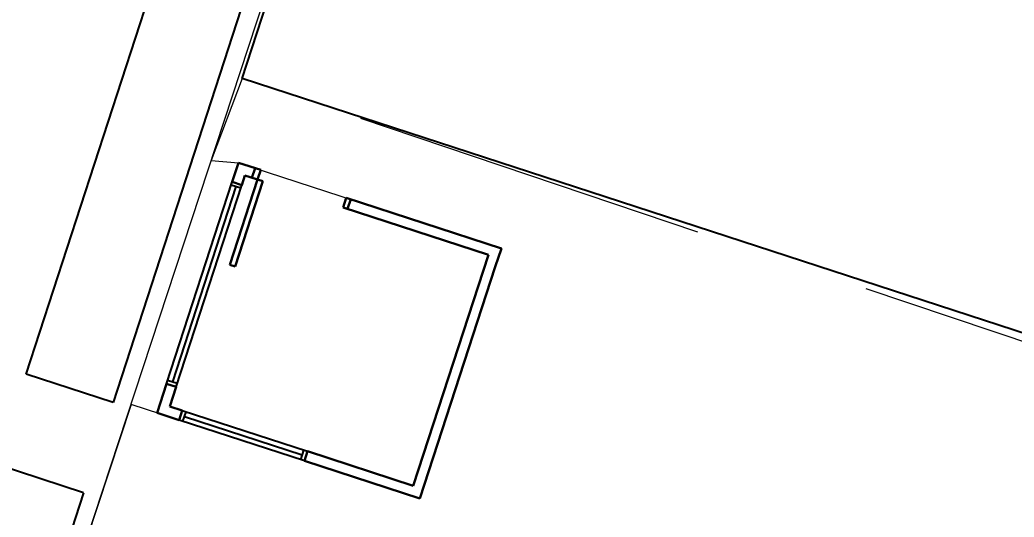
# Model space of a CAD drawing. Header units: metres. Extents: x 329311 to 330425, y 7396637 to 7397287.
# Drawn here: x 329831.03 to 329839.91, y 7397081.15 to 7397085.59 of the extents above; entities that cross this region are included whole.
import ezdxf

# ---------------------------------------------------------------- set-up
doc = ezdxf.new("R2010")
doc.units = ezdxf.units.M
doc.linetypes.add('CACHE2', pattern=[4.7625, 3.175, -1.5875])
doc.layers.get('0').update_dxf_attribs({"lineweight": 18})
for name, color, linetype, lineweight in [('AXES+POTEAUX', 6, 'CACHE2', 13), ('JANELAS', 5, 'Continuous', 25), ('LAYER01', 7, 'Continuous', 13), ('LINHAGROSSA', 7, 'Continuous', 30), ('PA6_TEXTO', 3, 'Continuous', 18)]:
    doc.layers.add(name, color=color, linetype=linetype, lineweight=lineweight)
doc.layers.add('VEGETAIS', color=3, linetype='Continuous')
doc.styles.add('200 Médio', font='arial.ttf', dxfattribs={"height": 0.75})
doc.styles.add('ARIAL', font='ARIAL', dxfattribs={"height": 0.2})
doc.dimstyles.new('AQ250', dxfattribs={"dimscale": 10, "dimtxt": 0.05, "dimasz": 0.03, "dimexe": 0.03, "dimexo": 0.025, "dimgap": 0.025, "dimtad": 1, "dimzin": 0, "dimdsep": 46, "dimtxsty": 'ARIAL', "dimblk": 'ARCHTICK', "dimcen": 0.09, "dimdle": 0.03, "dimclrt": 7, "dimadec": 0, "dimazin": 0, "dimtfac": 1, "dimtix": 1, "dimtmove": 2, "dimatfit": 3, "dimldrblk": 'OPEN90', "dimfxl": 1, "dimtvp": 1, "dimtolj": 1, "dimtzin": 0, "dimarcsym": 0})

# ---------------------------------------------------------------- blocks, each defined once
blk = doc.blocks.new('_ArchTick')
at = {"color": 0, "linetype": 'ByBlock', "const_width": 0.15}
blk.add_lwpolyline([(-0.5, -0.5), (0.5, 0.5)], dxfattribs=at)
blk = doc.blocks.new('*D14')
at = {"layer": 'Defpoints', "color": 0, "transparency": 16777216}
for p in [(329835.2333, 7397102.4533), (329808.0912, 7397027.1536), (329810.4416, 7397026.3875)]:
    blk.add_point(p, dxfattribs=at)
at = {"layer": 'PA6_TEXTO', "color": 0, "lineweight": -2, "transparency": 16777216}
for p, q in [((329832.9758, 7397103.5046), (329807.9982, 7397026.8683)), ((329834.9956, 7397102.5308), (329832.5977, 7397103.3123)), ((329810.2039, 7397026.465), (329807.806, 7397027.2465))]:
    blk.add_line(p, q, dxfattribs=at)
at = {"layer": 'PA6_TEXTO', "color": 0, "lineweight": -2, "transparency": 16777216, "xscale": 0.3, "yscale": 0.3, "zscale": 0.3}
for p, rotation in [((329832.8829, 7397103.2194), 71.94796434931555), ((329808.0912, 7397027.1536), 251.9479643493156)]:
    blk.add_blockref('_ArchTick', p, dxfattribs=dict(at, rotation=rotation))
at = {"layer": 'PA6_TEXTO', "color": 7, "transparency": 16777216, "insert": (329819.8853, 7397065.3826), "char_height": 0.75, "attachment_point": 5, "rotation": 71.94796, "style": '200 Médio'}
blk.add_mtext('\\A1;80.00', dxfattribs=at)
blk = doc.blocks.new('_Open90')
at = {"color": 0, "linetype": 'ByBlock', "lineweight": -2}
for p, q in [((-0.5, 0.5), (0, 0)), ((0, 0), (-1, 0)), ((0, 0), (-0.5, -0.5))]:
    blk.add_line(p, q, dxfattribs=at)

msp = doc.modelspace()

# ---------------------------------------------------------------- linework, layer by layer
at = {"layer": 'AXES+POTEAUX'}
for p, q in [((329833.0175, 7397085.0689), (329832.7399, 7397084.3377)), ((329841.5997, 7397082.1794), (329833.0175, 7397085.0689)), ((329832.7399, 7397084.3377), (329832.9839, 7397084.318)), ((329832.9839, 7397084.318), (329835.3337, 7397083.5528)), ((329835.3337, 7397083.5528), (329834.6029, 7397081.3206)), ((329832.0245, 7397082.1603), (329831.4206, 7397080.3225)), ((329834.6029, 7397081.3206), (329832.0245, 7397082.1603))]:
    msp.add_line(p, q, dxfattribs=at)
at = {"layer": 'JANELAS'}
for p, q in [((329832.341, 7397082.3438), (329832.9279, 7397084.1463)), ((329832.9616, 7397084.1044), (329832.394, 7397082.3612)), ((329832.4265, 7397082.3159), (329833.0135, 7397084.1184)), ((329833.0044, 7397084.0905), (329832.9188, 7397084.1183)), ((329832.4368, 7397082.3473), (329832.3512, 7397082.3751)), ((329832.4822, 7397082.1059), (329833.6009, 7397081.7415)), ((329832.4877, 7397082.0094), (329832.5156, 7397082.095)), ((329833.5731, 7397081.656), (329832.4543, 7397082.0203)), ((329832.5016, 7397082.0522), (329833.5543, 7397081.7094)), ((329833.5404, 7397081.6666), (329833.5683, 7397081.7522))]:
    msp.add_line(p, q, dxfattribs=at)
at = {"layer": 'LAYER01'}
msp.add_line((329813.4675, 7397025.685), (329834.289, 7397089.0521), dxfattribs=at)
at = {"layer": 'LINHAGROSSA'}
for p, q in [((329832.9279, 7397084.1463), (329832.9839, 7397084.318)), ((329832.9839, 7397084.318), (329833.1835, 7397084.253)), ((329833.1041, 7397084.1842), (329833.1319, 7397084.2698)), ((329833.1556, 7397084.1674), (329833.1835, 7397084.253)), ((329833.1556, 7397084.1674), (329832.9079, 7397083.4068)), ((329833.0135, 7397084.1184), (329832.9279, 7397084.1463)), ((329832.9533, 7397083.392), (329833.201, 7397084.1526)), ((329833.0135, 7397084.1184), (329833.0416, 7397084.2046)), ((329833.0416, 7397084.2046), (329833.201, 7397084.1526)), ((329833.9197, 7397083.9186), (329833.9475, 7397084.0042)), ((329833.9475, 7397084.0042), (329835.3337, 7397083.5528)), ((329833.987, 7397083.9913), (329833.9591, 7397083.9058)), ((329833.9197, 7397083.9186), (329835.2167, 7397083.4963)), ((329835.3337, 7397083.5528), (329835.2763, 7397083.3885)), ((329835.2167, 7397083.4963), (329834.5452, 7397081.4341)), ((329835.304, 7397083.4678), (329835.3058, 7397083.4672)), ((329832.9079, 7397083.4068), (329832.9533, 7397083.392)), ((329835.2763, 7397083.3885), (329834.6029, 7397081.3206)), ((329832.2566, 7397082.0847), (329832.341, 7397082.3438)), ((329832.4265, 7397082.3159), (329832.341, 7397082.3438)), ((329832.37, 7397082.1424), (329832.4265, 7397082.3159)), ((329832.4543, 7397082.0203), (329832.2566, 7397082.0847)), ((329832.4822, 7397082.1059), (329832.37, 7397082.1424)), ((329832.4543, 7397082.0203), (329832.4822, 7397082.1059)), ((329833.5731, 7397081.656), (329833.6009, 7397081.7415)), ((329834.5452, 7397081.4341), (329833.6009, 7397081.7415)), ((329834.6029, 7397081.3206), (329833.5731, 7397081.656))]:
    msp.add_line(p, q, dxfattribs=at)
at = {"layer": 'VEGETAIS'}
for p, q in [((329831.0871, 7397082.4298), (329832.4534, 7397086.6254)), ((329833.2298, 7397086.3725), (329831.8635, 7397082.177)), ((329831.8635, 7397082.177), (329831.0871, 7397082.4298)), ((329831.6009, 7397081.3705), (329830.8245, 7397081.6233)), ((329831.6009, 7397081.3705), (329830.5423, 7397078.1197))]:
    msp.add_line(p, q, dxfattribs=at)
msp.add_lwpolyline([(329840.0491, 7397082.7792), (329833.0175, 7397085.0689), (329833.9461, 7397087.9204), (329841.0047, 7397085.6218)], close=True, dxfattribs=at)

# ---------------------------------------------------------------- dimensions: what is measured, and where the dimension line sits
at = {"layer": 'PA6_TEXTO'}
dim = msp.add_aligned_dim(p1=(329835.2333, 7397102.4533), p2=(329810.4416, 7397026.3875), distance=-2.4721, dimstyle='AQ250', override={"dimtxsty": '200 Médio'}, dxfattribs=at)
dim.commit()
dim.dimension.update_dxf_attribs({"geometry": '*D14', "text_midpoint": (329819.8853, 7397065.3826)})

doc.saveas('drawing.dxf')
